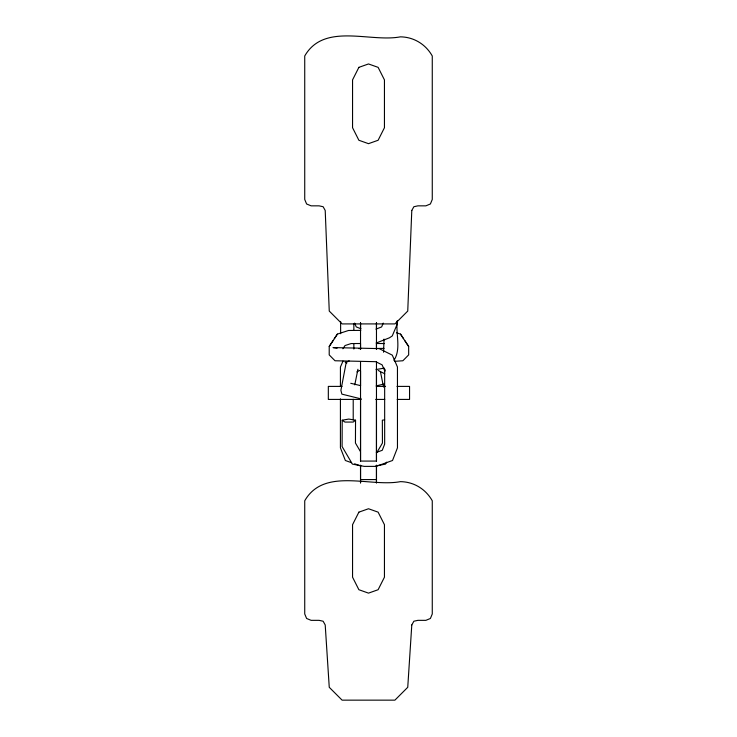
<?xml version="1.0" encoding="UTF-8"?>
<svg xmlns="http://www.w3.org/2000/svg" width="737" height="737" viewBox="0 0 737 737"><rect width="100%" height="100%" fill="white"/><g stroke="black" fill="none" stroke-linecap="round" stroke-linejoin="round"><path stroke-width="1.11" d="M340.42 398.874L340.42 447.829L345.358 460.496L351.54 462.707M340.42 386.354L340.43 366.998L343.009 361.066M353.216 419.979L353.216 399.279M360.531 482.818L360.531 465.296L360.531 482.919M376.469 361.867L376.469 461.076L360.531 461.076L360.531 451.541M360.531 451.173L360.531 397.879M360.531 385.939L360.531 370.812M360.531 349.135L360.531 343.433M360.531 328.601L360.531 322.889L360.531 349.338M376.469 482.818L376.469 465.296L376.469 482.919M376.469 461.076L376.469 398.837M376.469 387.082L376.469 368.537M376.469 349.135L376.469 342.29M376.469 328.601L376.469 322.889L376.469 349.338M384.023 339.094L383.572 352.24M397.261 321.415C395.612 334.147 401.398 349.117 393.927 360.338M397.298 320.567L397.298 323.958L392.259 335.934L389.468 337.795L376.266 343M360.485 451.643L355.446 443.048L355.538 420.201L348.748 419.067L342.198 420.228L342.097 446.539L352.397 464.107L364.216 466.383L376.045 466.392L392.517 460.496L397.464 447.829L397.455 366.998L392.296 355.142L379.14 348.61L333.004 347.578L337.076 348.242M360.789 330.388L348.527 330.48L337.38 334.101L329.218 346.454L329.209 354.902L335.003 360.762L375.723 361.683L382.107 364.852L384.88 371.236L384.769 369.154M354.773 384.861L357.933 369.274M383.24 323.092L381.637 326.915L375.907 329.172M376.837 452.601L382.439 443.048L382.346 420.201L384.613 419.823M386.63 462.154L385.488 464.107L375.815 465.968M342.908 348.767L345.027 345.552L351.107 343.571L360.301 343.506M334.322 338.716L337.38 334.101M329.218 346.454L333.013 340.715M355.538 420.201L353.18 422.061L344.934 422.08L342.198 420.228M349.154 360.89L346.233 362.374L340.899 390.315L341.867 394.129L361.102 398.892M356.874 371.872L359.647 370.471M376.321 452.417L382.254 450.298L384.668 444.125L384.659 369.375M376.22 385.884L383.857 384.078M376.073 369.523L384.41 368.122M394.7 361.323L402.872 360.762L408.667 354.902L408.657 346.454L400.504 334.101L396.451 332.783M358.735 348.61L361.038 348.583M375.999 348.463L384.06 348.398M342.042 386.4L328.324 386.4L328.324 399.417L361.029 399.417M376.414 386.4L385.552 386.4M396.985 386.4L409.551 386.4L409.551 399.417L397.151 399.417M375.723 399.417L384.751 399.417M360.531 479.575L376.469 479.575M376.423 343.497L384.474 343.553M350.748 383.295L360.568 385.626M354.626 463.813L360.808 466.024M361.019 328.794L356.247 326.915L354.635 323.092M378.228 370.471L384.705 373.751M345.063 361.968L346.749 363.194M400.504 334.101L403.554 338.716M404.862 340.715L408.657 346.454M380.403 371.503L383.553 387.091M353.852 323.525L353.861 330.24M340.623 321.415L340.623 333.723M360.531 361.867L360.531 461.076M353.861 343.525L353.861 349.062M411.79 210.46L407.745 311.069L394.903 323.912L342.097 323.912L329.255 311.069L325.21 210.46L323.128 206.728L319.084 205.844L311.106 205.844L306.601 203.974L304.731 199.46L304.731 55.984C324.096 22.23 370.085 42.617 400.384 36.85C413.853 37.007 425.691 44.284 432.269 55.984L432.269 199.46L430.399 203.974L425.894 205.844L417.916 205.844L413.872 206.728L411.79 210.46M411.79 624.967L407.745 687.308L394.903 700.15L342.097 700.15L329.255 687.308L325.21 624.967L323.128 621.227L319.084 620.342L311.106 620.342L306.601 618.472L304.731 613.967L304.731 500.773C324.096 467.028 370.085 487.415 400.384 481.648C413.853 481.795 425.691 489.073 432.269 500.773L432.269 613.967L430.399 618.472L425.894 620.342L417.916 620.342L413.872 621.227L411.79 624.967M358.882 67.353L352.553 79.891L352.553 127.722L358.882 140.26L368.5 143.669L378.118 140.26L384.447 127.722L384.447 79.891L378.118 67.353L368.5 63.953L358.882 67.353M358.882 512.151L352.553 524.689L352.553 577.182L358.882 589.72L368.5 593.128L378.118 589.72L384.447 577.182L384.447 524.689L378.118 512.151L368.5 508.751L358.882 512.151"/></g></svg>
